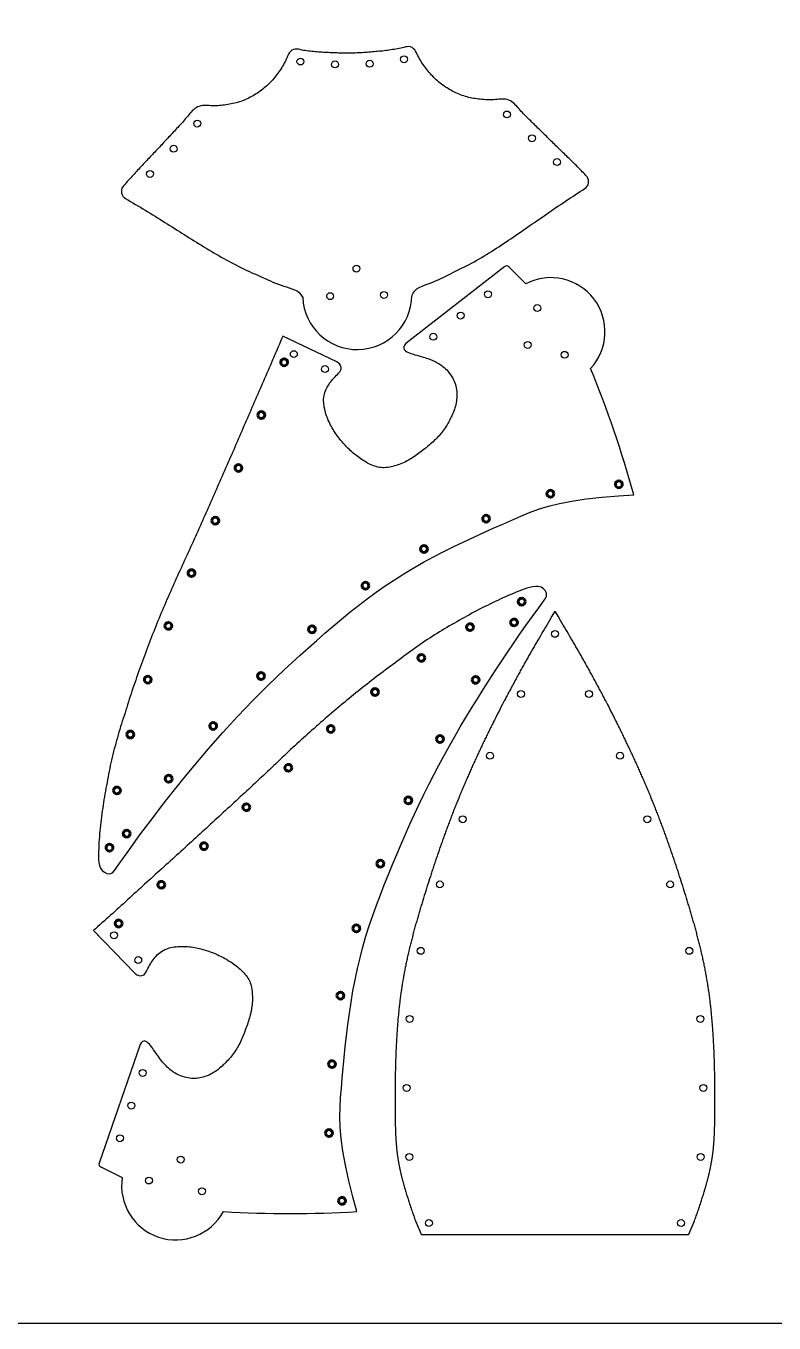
# Model space of a CAD drawing. Header units: millimetres. Extents: x -13 to 1300, y 0 to 900.
# Drawn here: x 642 to 967, y 0 to 563 of the extents above; entities that cross this region are included whole.
import ezdxf

# ---------------------------------------------------------------- set-up
doc = ezdxf.new("R2010")
doc.units = ezdxf.units.MM
doc.header["$MEASUREMENT"] = 0
doc.layers.add('Asphalt line', color=7, linetype='Continuous', lineweight=60)

# ---------------------------------------------------------------- blocks, each defined once
blk = doc.blocks.new('*U139')
at = {"layer": 'Asphalt line'}
blk.add_circle((10.01, -0.04), 1.5, dxfattribs=at)
blk = doc.blocks.new('*U140')
at = {"color": 0, "linetype": 'ByBlock', "lineweight": -2, "transparency": 16777216}
for p, rotation in [((18034.35, 16271.62), 25.65217659038145), ((18012.34, 16259.78), 30.74563605227971), ((17991.77, 16245.59), 36.53078466352862), ((17971.98, 16230.33), 39.4520793077395), ((17953.04, 16214.01), 41.98599230359968), ((17934.78, 16196.94), 43.37548425488295), ((17916.44, 16179.95), 42.52346272460711), ((17898.01, 16163.06), 42.27126068787618), ((17879.49, 16146.26), 42.45308691379032), ((17860.94, 16129.51), 42.04676851832901)]:
    blk.add_blockref('*U139', p, dxfattribs=dict(at, rotation=rotation))
blk = doc.blocks.new('*U151')
at = {"layer": 'Asphalt line'}
blk.add_circle((0, 0), 1.5, dxfattribs=at)
blk = doc.blocks.new('*U153')
at = {"color": 0, "linetype": 'ByBlock', "lineweight": -2, "transparency": 16777216}
for p, rotation in [((18152.59, 16266.89), 125.0890754685372), ((18169.27, 16241.97), 122.4878010104123), ((18184.74, 16216.27), 119.3926457649304), ((18198.52, 16189.62), 115.3225944649334), ((18210.6, 16162.17), 112.3515465901946), ((18221.05, 16134.06), 107.4632557853854), ((18227.95, 16104.89), 99.52896095275729), ((18231.66, 16075.12), 95.27111535672375), ((18232.93, 16045.19), 85.59557755168287), ((18227.25, 16015.77), 75.27021403216519)]:
    blk.add_blockref('*U151', p, dxfattribs=dict(at, rotation=rotation))
blk = doc.blocks.new('*U154')
at = {"layer": 'Asphalt line'}
blk.add_circle((0, 0), 1.5, dxfattribs=at)
blk = doc.blocks.new('*U155')
at = {"color": 0, "linetype": 'ByBlock', "lineweight": -2, "transparency": 16777216}
for p, rotation in [((18152.59, 16266.89), 125.0890754685372), ((18169.27, 16241.97), 122.4878010104123), ((18184.74, 16216.27), 119.3926457649304), ((18198.52, 16189.62), 115.3225944649334), ((18210.6, 16162.17), 112.3515465901946), ((18221.05, 16134.06), 107.4632557853854), ((18227.95, 16104.89), 99.52896095275729), ((18231.66, 16075.12), 95.27111535672375), ((18232.93, 16045.19), 85.59557755168287), ((18227.25, 16015.77), 75.27021403216519)]:
    blk.add_blockref('*U154', p, dxfattribs=dict(at, rotation=rotation))
blk = doc.blocks.new('*U156')
at = {"layer": 'Asphalt line'}
blk.add_circle((10.01, -0.04), 1.5, dxfattribs=at)
blk = doc.blocks.new('*U157')
at = {"color": 0, "linetype": 'ByBlock', "lineweight": -2, "transparency": 16777216}
for p, rotation in [((18034.35, 16271.62), 25.65217659038145), ((18012.34, 16259.78), 30.74563605227971), ((17991.77, 16245.59), 36.53078466352862), ((17971.98, 16230.33), 39.4520793077395), ((17953.04, 16214.01), 41.98599230359968), ((17934.78, 16196.94), 43.37548425488295), ((17916.44, 16179.95), 42.52346272460711), ((17898.01, 16163.06), 42.27126068787618), ((17879.49, 16146.26), 42.45308691379032), ((17860.94, 16129.51), 42.04676851832901)]:
    blk.add_blockref('*U156', p, dxfattribs=dict(at, rotation=rotation))
blk = doc.blocks.new('*U158')
at = {"layer": 'Asphalt line'}
blk.add_circle((10.01, -0.04), 1.5, dxfattribs=at)
blk = doc.blocks.new('*U159')
at = {"color": 0, "linetype": 'ByBlock', "lineweight": -2, "transparency": 16777216}
for p, rotation in [((18034.35, 16271.62), 25.65217659038145), ((18012.34, 16259.78), 30.74563605227971), ((17991.77, 16245.59), 36.53078466352862), ((17971.98, 16230.33), 39.4520793077395), ((17953.04, 16214.01), 41.98599230359968), ((17934.78, 16196.94), 43.37548425488295), ((17916.44, 16179.95), 42.52346272460711), ((17898.01, 16163.06), 42.27126068787618), ((17879.49, 16146.26), 42.45308691379032), ((17860.94, 16129.51), 42.04676851832901)]:
    blk.add_blockref('*U158', p, dxfattribs=dict(at, rotation=rotation))
blk = doc.blocks.new('*U196')
at = {"layer": 'Asphalt line'}
blk.add_circle((10.01, -0.04), 1.5, dxfattribs=at)
blk = doc.blocks.new('*U197')
at = {"color": 0, "linetype": 'ByBlock', "lineweight": -2, "transparency": 16777216}
for p, rotation in [((18034.35, 16271.62), 25.65217659038145), ((18012.34, 16259.78), 30.74563605227971), ((17991.77, 16245.59), 36.53078466352862), ((17971.98, 16230.33), 39.4520793077395), ((17953.04, 16214.01), 41.98599230359968), ((17934.78, 16196.94), 43.37548425488295), ((17916.44, 16179.95), 42.52346272460711), ((17898.01, 16163.06), 42.27126068787618), ((17879.49, 16146.26), 42.45308691379032), ((17860.94, 16129.51), 42.04676851832901)]:
    blk.add_blockref('*U196', p, dxfattribs=dict(at, rotation=rotation))

msp = doc.modelspace()

# ---------------------------------------------------------------- linework, layer by layer
for p, q in [((671.17, 170.38), (674.67, 166.8)), ((813.53, 38.41), (819.03, 38.41)), ((0, 0), (1300, 0))]:
    msp.add_line(p, q)
for points in [[(809.39, 446.02), (810.01, 447.14), (810.68, 448.23), (811.55, 449.09), (812.66, 449.67), (813.82, 450.18), (814.97, 450.66), (816.13, 451.12), (817.31, 451.55), (818.48, 451.99), (819.65, 452.44), (820.8, 452.93), (821.94, 453.46), (823.07, 454), (824.19, 454.56), (825.3, 455.13), (826.42, 455.71), (827.53, 456.28), (828.65, 456.84), (829.78, 457.39), (830.9, 457.94), (832.03, 458.5), (833.14, 459.06), (834.26, 459.63), (835.36, 460.22), (836.46, 460.82), (837.55, 461.44), (838.64, 462.06), (839.72, 462.69), (840.8, 463.33), (841.87, 463.98), (842.94, 464.64), (844, 465.3), (845.06, 465.97), (846.12, 466.64), (847.17, 467.32), (848.22, 468.01), (849.26, 468.7), (850.31, 469.39), (851.35, 470.09), (852.39, 470.79), (853.42, 471.49), (854.46, 472.19), (855.49, 472.9), (856.52, 473.61), (857.55, 474.32), (858.58, 475.04), (859.61, 475.75), (860.64, 476.46), (861.67, 477.18), (862.69, 477.9), (863.72, 478.61), (864.75, 479.33), (865.78, 480.04), (866.81, 480.75), (867.84, 481.46), (868.87, 482.18), (869.9, 482.88), (870.94, 483.59), (871.97, 484.3), (873.01, 485), (874.05, 485.7), (875.09, 486.39), (876.13, 487.09), (877.17, 487.78), (878.22, 488.47), (879.26, 489.16), (880.31, 489.85), (881.36, 490.53), (882.41, 491.22), (883.45, 491.9), (884.5, 492.59), (885.09, 493.02), (885.58, 493.58), (885.92, 494.23), (886.1, 494.94), (886.16, 495.68), (886.1, 496.42), (885.86, 497.1), (885.45, 497.7), (884.94, 498.25), (884.43, 498.79), (883.91, 499.33), (883.4, 499.87), (882.88, 500.4), (882.37, 500.93), (881.85, 501.46), (881.33, 501.98), (880.82, 502.51), (880.3, 503.03), (879.78, 503.54), (879.26, 504.06), (878.74, 504.57), (878.22, 505.09), (877.7, 505.6), (877.18, 506.11), (876.66, 506.62), (876.14, 507.13), (875.62, 507.63), (875.1, 508.14), (874.58, 508.64), (874.06, 509.15), (873.54, 509.66), (873.02, 510.16), (872.49, 510.67), (871.97, 511.17), (871.45, 511.68), (870.93, 512.19), (870.41, 512.69), (869.89, 513.2), (869.37, 513.71), (868.85, 514.22), (868.33, 514.73), (867.81, 515.25), (867.28, 515.76), (866.76, 516.28), (866.24, 516.79), (865.72, 517.3), (865.2, 517.82), (864.68, 518.33), (864.16, 518.85), (863.63, 519.36), (863.11, 519.87), (862.59, 520.38), (862.06, 520.88), (861.54, 521.39), (861.02, 521.9), (860.49, 522.41), (859.97, 522.92), (859.46, 523.44), (858.94, 523.96), (858.43, 524.48), (857.92, 525.01), (857.42, 525.54), (856.92, 526.08), (856.43, 526.63), (855.94, 527.18), (855.45, 527.74), (854.96, 528.3), (854.46, 528.83), (853.94, 529.35), (853.38, 529.82), (852.8, 530.25), (852.17, 530.62), (851.5, 530.93), (850.8, 531.16), (850.09, 531.32), (849.36, 531.41), (848.62, 531.43), (847.89, 531.42), (847.16, 531.36), (846.43, 531.29), (845.7, 531.21), (844.98, 531.14), (844.25, 531.09), (843.52, 531.07), (842.79, 531.07), (842.05, 531.09), (841.32, 531.13), (840.59, 531.18), (839.86, 531.24), (839.13, 531.32), (838.4, 531.4), (837.67, 531.5), (836.94, 531.6), (836.22, 531.72), (835.5, 531.85), (834.78, 532), (834.07, 532.16), (833.36, 532.35), (832.66, 532.55), (831.96, 532.76), (831.27, 533), (830.58, 533.25), (829.9, 533.53), (829.22, 533.81), (828.55, 534.12), (827.89, 534.44), (827.23, 534.77), (826.59, 535.12), (825.94, 535.48), (825.31, 535.85), (824.69, 536.24), (824.07, 536.64), (823.46, 537.05), (822.86, 537.47), (822.27, 537.91), (821.69, 538.36), (821.12, 538.82), (820.56, 539.29), (820.02, 539.77), (819.48, 540.27), (818.96, 540.78), (818.45, 541.31), (817.95, 541.84), (817.45, 542.38), (816.97, 542.94), (816.5, 543.5), (816.04, 544.06), (815.59, 544.64), (815.14, 545.22), (814.71, 545.82), (814.3, 546.42), (813.89, 547.03), (813.5, 547.64), (813.12, 548.27), (812.75, 548.91), (812.4, 549.55), (812.07, 550.2), (811.74, 550.85), (811.42, 551.51), (811.07, 552.15), (810.65, 552.76), (810.15, 553.3), (809.57, 553.74), (808.89, 554.03), (808.17, 554.17), (807.43, 554.16), (806.71, 554.04), (806, 553.86), (805.29, 553.65), (804.58, 553.47), (803.87, 553.33), (803.15, 553.2), (802.42, 553.09), (801.7, 552.99), (800.97, 552.89), (800.25, 552.78), (799.52, 552.67), (798.8, 552.56), (798.08, 552.46), (797.35, 552.36), (796.62, 552.28), (795.9, 552.21), (795.17, 552.15), (794.44, 552.09), (793.71, 552.03), (792.98, 551.97), (792.25, 551.9), (791.52, 551.84), (790.79, 551.77), (790.06, 551.7), (789.33, 551.64), (788.61, 551.59), (787.88, 551.53), (787.15, 551.49), (786.42, 551.46), (785.69, 551.43), (784.95, 551.41), (784.22, 551.4), (783.49, 551.39), (782.76, 551.37), (782.03, 551.35), (781.3, 551.33), (780.57, 551.33), (779.84, 551.33), (779.1, 551.34), (778.37, 551.36), (777.64, 551.39), (776.91, 551.42), (776.18, 551.45), (775.45, 551.49), (774.72, 551.52), (773.99, 551.55), (773.26, 551.58), (772.52, 551.61), (771.79, 551.64), (771.06, 551.67), (770.33, 551.71), (769.6, 551.76), (768.87, 551.82), (768.15, 551.9), (767.42, 551.97), (766.69, 552.05), (765.96, 552.13), (765.23, 552.2), (764.51, 552.27), (763.78, 552.35), (763.05, 552.44), (762.33, 552.56), (761.61, 552.7), (760.9, 552.88), (760.18, 553.03), (759.46, 553.12), (758.72, 553.09), (758, 552.93), (757.34, 552.6), (756.77, 552.14), (756.3, 551.58), (755.91, 550.96), (755.58, 550.3), (755.29, 549.63), (755, 548.96), (754.69, 548.3), (754.36, 547.64), (754.03, 546.99), (753.68, 546.35), (753.31, 545.71), (752.93, 545.09), (752.54, 544.47), (752.14, 543.86), (751.72, 543.25), (751.29, 542.66), (750.86, 542.07), (750.41, 541.49), (749.95, 540.92), (749.48, 540.36), (749, 539.8), (748.52, 539.26), (748.01, 538.72), (747.5, 538.2), (746.98, 537.69), (746.44, 537.2), (745.89, 536.71), (745.33, 536.24), (744.76, 535.78), (744.18, 535.33), (743.59, 534.89), (742.99, 534.47), (742.38, 534.05), (741.77, 533.65), (741.14, 533.26), (740.51, 532.89), (739.87, 532.53), (739.22, 532.18), (738.57, 531.85), (737.9, 531.53), (737.23, 531.23), (736.56, 530.95), (735.87, 530.68), (735.19, 530.43), (734.49, 530.2), (733.79, 529.99), (733.09, 529.79), (732.38, 529.62), (731.66, 529.45), (730.95, 529.3), (730.23, 529.16), (729.5, 529.04), (728.78, 528.92), (728.05, 528.82), (727.32, 528.72), (726.59, 528.64), (725.86, 528.57), (725.13, 528.52), (724.4, 528.48), (723.67, 528.48), (722.94, 528.49), (722.21, 528.53), (721.48, 528.58), (720.75, 528.62), (720.02, 528.64), (719.29, 528.63), (718.55, 528.57), (717.83, 528.45), (717.12, 528.26), (716.43, 528), (715.78, 527.67), (715.17, 527.27), (714.6, 526.81), (714.07, 526.31), (713.57, 525.78), (713.09, 525.22), (712.62, 524.64), (712.16, 524.06), (711.7, 523.49), (711.23, 522.92), (710.75, 522.36), (710.27, 521.8), (709.79, 521.25), (709.3, 520.71), (708.81, 520.17), (708.31, 519.63), (707.82, 519.1), (707.32, 518.57), (706.82, 518.04), (706.32, 517.51), (705.81, 516.98), (705.31, 516.44), (704.81, 515.91), (704.31, 515.38), (703.81, 514.84), (703.31, 514.31), (702.82, 513.77), (702.32, 513.23), (701.82, 512.7), (701.32, 512.16), (700.82, 511.62), (700.33, 511.09), (699.83, 510.56), (699.33, 510.02), (698.83, 509.49), (698.33, 508.96), (697.83, 508.43), (697.34, 507.9), (696.84, 507.37), (696.34, 506.85), (695.84, 506.32), (695.34, 505.79), (694.84, 505.26), (694.34, 504.73), (693.84, 504.21), (693.35, 503.68), (692.85, 503.15), (692.35, 502.62), (691.85, 502.09), (691.35, 501.56), (690.86, 501.02), (690.36, 500.49), (689.86, 499.95), (689.37, 499.41), (688.87, 498.87), (688.38, 498.33), (687.88, 497.79), (687.39, 497.24), (686.9, 496.69), (686.4, 496.14), (685.91, 495.58), (685.42, 495.03), (684.93, 494.46), (684.44, 493.9), (683.96, 493.33), (683.57, 492.72), (683.37, 492.02), (683.34, 491.28), (683.42, 490.54), (683.64, 489.84), (684.01, 489.21), (684.52, 488.67), (685.13, 488.27), (686.2, 487.63), (687.27, 486.99), (688.35, 486.35), (689.42, 485.71), (690.49, 485.07), (691.56, 484.43), (692.64, 483.79), (693.7, 483.15), (694.77, 482.5), (695.84, 481.85), (696.91, 481.2), (697.97, 480.54), (699.03, 479.89), (700.09, 479.23), (701.15, 478.57), (702.21, 477.9), (703.27, 477.24), (704.32, 476.57), (705.38, 475.9), (706.43, 475.24), (707.49, 474.57), (708.54, 473.9), (709.6, 473.23), (710.65, 472.56), (711.71, 471.9), (712.77, 471.23), (713.82, 470.57), (714.88, 469.91), (715.94, 469.25), (717, 468.59), (718.06, 467.93), (719.13, 467.28), (720.2, 466.63), (721.27, 465.98), (722.34, 465.34), (723.41, 464.71), (724.49, 464.07), (725.57, 463.45), (726.65, 462.82), (727.74, 462.21), (728.83, 461.6), (729.93, 461), (731.03, 460.4), (732.13, 459.82), (733.24, 459.25), (734.36, 458.68), (735.48, 458.13), (736.6, 457.59), (737.74, 457.06), (738.87, 456.55), (740.01, 456.04), (741.16, 455.55), (742.3, 455.04), (743.44, 454.53), (744.58, 454.01), (745.72, 453.49), (746.85, 452.97), (747.99, 452.46), (749.14, 451.96), (750.29, 451.49), (751.46, 451.04), (752.64, 450.63), (753.83, 450.25), (755.02, 449.87), (756.2, 449.47), (757.36, 449.04), (758.54, 448.59), (759.69, 448.09), (760.65, 447.33), (761.39, 446.31), (762.05, 445.21, 0.968807), (809.39, 446.02)], [(887.02, 414.41, 0.840766), (858.9, 451.24), (851.52, 458.59, 0.377866), (849.78, 458.7), (806.78, 425.24), (806.19, 424.64), (805.88, 423.79), (805.89, 423.32), (806.11, 422.68), (806.63, 422.08), (807.26, 421.68), (807.91, 421.38), (808.67, 421.08), (809.38, 420.85), (810.08, 420.64), (810.78, 420.44), (811.58, 420.22), (812.18, 420.06), (812.88, 419.85), (813.58, 419.65), (814.29, 419.43), (814.99, 419.2), (815.69, 418.97), (816.39, 418.72), (817.09, 418.46), (817.51, 418.3), (818.46, 417.91), (819.14, 417.6), (819.81, 417.28), (820.47, 416.94), (821.11, 416.58), (821.73, 416.19), (822.61, 415.57), (822.92, 415.33), (823.48, 414.85), (824.02, 414.35), (824.54, 413.82), (825.03, 413.27), (825.5, 412.7), (825.82, 412.29), (826.39, 411.5), (826.79, 410.88), (827.17, 410.24), (827.52, 409.59), (827.83, 408.92), (828.11, 408.24), (828.36, 407.49), (828.55, 406.83), (828.71, 406.11), (828.83, 405.38), (828.91, 404.65), (828.97, 403.91), (828.98, 403.16), (828.96, 402.1), (828.93, 401.68), (828.86, 400.94), (828.77, 400.21), (828.64, 399.48), (828.49, 398.76), (828.32, 398.04), (828.11, 397.33), (827.96, 396.85), (827.63, 395.94), (827.35, 395.26), (827.06, 394.58), (826.75, 393.91), (826.55, 393.5), (826.1, 392.58), (825.76, 391.93), (825.42, 391.27), (825.06, 390.63), (824.69, 389.99), (824.3, 389.36), (823.91, 388.73), (823.5, 388.12), (823.07, 387.52), (822.55, 386.83), (822.17, 386.36), (821.7, 385.8), (821.21, 385.25), (820.72, 384.71), (820.2, 384.18), (819.68, 383.66), (819.15, 383.15), (818.61, 382.64), (818.06, 382.15), (817.5, 381.66), (816.94, 381.17), (816.37, 380.69), (815.56, 380.02), (815.23, 379.75), (814.66, 379.28), (814.08, 378.82), (813.51, 378.36), (812.92, 377.91), (812.33, 377.47), (811.74, 377.03), (811.14, 376.61), (810.53, 376.19), (809.91, 375.79), (809.29, 375.4), (808.9, 375.17), (808.02, 374.66), (807.36, 374.31), (806.7, 373.98), (806.04, 373.66), (805.36, 373.36), (804.68, 373.08), (803.98, 372.81), (803.29, 372.56), (802.58, 372.34), (801.87, 372.13), (801.15, 371.94), (800.43, 371.78), (799.84, 371.66), (798.96, 371.51), (798.23, 371.42), (797.49, 371.37), (796.76, 371.36), (796.14, 371.39), (795.3, 371.5), (794.58, 371.64), (793.87, 371.83), (793.16, 372.06), (792.47, 372.32), (791.78, 372.62), (791.1, 372.94), (790.2, 373.4), (789.78, 373.63), (789.13, 374), (788.5, 374.38), (787.87, 374.78), (787.26, 375.19), (786.66, 375.61), (786.06, 376.04), (785.48, 376.48), (784.9, 376.94), (784.5, 377.26), (783.77, 377.88), (783.22, 378.37), (782.68, 378.87), (782.15, 379.38), (781.62, 379.9), (781.11, 380.43), (780.6, 380.96), (780.31, 381.27), (779.61, 382.05), (779.12, 382.61), (778.65, 383.18), (778.19, 383.75), (777.73, 384.33), (777.29, 384.92), (776.85, 385.51), (776.43, 386.12), (775.89, 386.92), (775.61, 387.35), (775.22, 387.97), (774.84, 388.61), (774.48, 389.25), (774.13, 389.9), (773.79, 390.55), (773.47, 391.22), (773.13, 391.97), (772.88, 392.57), (772.62, 393.25), (772.37, 393.95), (772.14, 394.65), (771.93, 395.36), (771.75, 396.07), (771.58, 396.79), (771.42, 397.6), (771.31, 398.25), (771.21, 398.98), (771.14, 399.72), (771.11, 400.46), (771.12, 401.2), (771.18, 401.87), (771.3, 402.66), (771.46, 403.38), (771.67, 404.09), (771.93, 404.79), (772.22, 405.47), (772.67, 406.34), (772.92, 406.78), (773.31, 407.41), (773.73, 408.01), (774.18, 408.6), (774.64, 409.18), (775.01, 409.62), (775.59, 410.28), (776.09, 410.83), (776.59, 411.36), (777.09, 411.9), (777.53, 412.38), (778.1, 413.02), (778.57, 413.87), (778.67, 414.35), (778.66, 414.88), (778.44, 415.67), (777.98, 416.41), (777.57, 416.82), (776.83, 417.33), (753.38, 428.51), (752.89, 427.36), (752.4, 426.21), (751.91, 425.06), (751.43, 423.91), (750.94, 422.76), (750.45, 421.61), (749.96, 420.46), (749.48, 419.31), (748.99, 418.16), (748.49, 417.01), (748, 415.86), (747.51, 414.71), (747.01, 413.56), (746.51, 412.42), (746.01, 411.27), (745.51, 410.13), (745.01, 408.98), (744.51, 407.84), (744.01, 406.69), (743.51, 405.55), (743.01, 404.4), (742.51, 403.26), (742.01, 402.11), (741.51, 400.96), (741.01, 399.82), (740.51, 398.67), (740.02, 397.52), (739.52, 396.38), (739.02, 395.23), (738.53, 394.08), (738.04, 392.93), (737.54, 391.79), (737.05, 390.64), (736.55, 389.49), (736.06, 388.34), (735.56, 387.19), (735.07, 386.05), (734.57, 384.9), (734.08, 383.75), (733.58, 382.61), (733.08, 381.46), (732.58, 380.31), (732.08, 379.17), (731.58, 378.02), (731.08, 376.88), (730.58, 375.73), (730.08, 374.59), (729.58, 373.44), (729.08, 372.3), (728.57, 371.15), (728.07, 370.01), (727.57, 368.87), (727.06, 367.72), (726.56, 366.58), (726.06, 365.43), (725.55, 364.29), (725.05, 363.15), (724.55, 362), (724.04, 360.86), (723.54, 359.71), (723.04, 358.57), (722.54, 357.43), (722.03, 356.28), (721.53, 355.14), (721.03, 353.99), (720.53, 352.85), (720.02, 351.7), (719.52, 350.56), (719.01, 349.42), (718.51, 348.27), (718, 347.13), (717.5, 345.99), (716.99, 344.85), (716.48, 343.71), (715.97, 342.56), (715.45, 341.43), (714.94, 340.29), (714.42, 339.15), (713.9, 338.01), (713.39, 336.87), (712.87, 335.74), (712.34, 334.6), (711.82, 333.47), (711.3, 332.33), (710.78, 331.19), (710.26, 330.06), (709.73, 328.92), (709.21, 327.79), (708.69, 326.65), (708.17, 325.52), (707.65, 324.38), (707.13, 323.24), (706.62, 322.1), (706.11, 320.96), (705.6, 319.82), (705.1, 318.67), (704.6, 317.53), (704.1, 316.38), (703.61, 315.23), (703.11, 314.09), (702.62, 312.94), (702.13, 311.79), (701.64, 310.64), (701.15, 309.49), (700.67, 308.34), (700.18, 307.18), (699.7, 306.03), (699.22, 304.88), (698.75, 303.72), (698.28, 302.56), (697.82, 301.4), (697.36, 300.24), (696.9, 299.07), (696.45, 297.91), (696, 296.74), (695.55, 295.58), (695.1, 294.41), (694.65, 293.24), (694.21, 292.08), (693.76, 290.91), (693.32, 289.74), (692.89, 288.57), (692.46, 287.39), (692.03, 286.22), (691.61, 285.04), (691.19, 283.86), (690.77, 282.69), (690.36, 281.51), (689.95, 280.33), (689.54, 279.14), (689.13, 277.96), (688.72, 276.78), (688.32, 275.6), (687.92, 274.41), (687.53, 273.23), (687.14, 272.04), (686.77, 270.85), (686.4, 269.65), (686.04, 268.46), (685.67, 267.26), (685.29, 266.07), (684.9, 264.88), (684.5, 263.7), (684.11, 262.51), (683.73, 261.32), (683.35, 260.13), (682.98, 258.94), (682.62, 257.74), (682.27, 256.54), (681.92, 255.34), (681.58, 254.14), (681.24, 252.93), (680.9, 251.73), (680.57, 250.52), (680.25, 249.32), (679.94, 248.11), (679.63, 246.89), (679.34, 245.68), (679.06, 244.46), (678.79, 243.24), (678.53, 242.02), (678.27, 240.8), (678.02, 239.57), (677.78, 238.34), (677.55, 237.12), (677.32, 235.89), (677.09, 234.66), (676.86, 233.43), (676.64, 232.2), (676.41, 230.97), (676.19, 229.74), (675.98, 228.51), (675.77, 227.28), (675.57, 226.04), (675.38, 224.81), (675.21, 223.57), (675.04, 222.33), (674.88, 221.09), (674.71, 219.85), (674.56, 218.61), (674.4, 217.37), (674.26, 216.13), (674.11, 214.89), (673.98, 213.64), (673.86, 212.4), (673.76, 211.16), (673.66, 209.91), (673.58, 208.67), (673.52, 207.42), (673.47, 206.17), (673.43, 204.92), (673.41, 203.67), (673.4, 202.41), (673.43, 201.16), (673.58, 199.92), (673.88, 198.72), (674.29, 197.51), (674.94, 196.46), (675.94, 195.72), (677.07, 195.13), (678.29, 195.08), (679.48, 195.54), (680.32, 196.44), (683.06, 200.33), (685.82, 204.21), (688.6, 208.08), (691.41, 211.92), (694.24, 215.75), (697.11, 219.55), (700, 223.34), (702.92, 227.1), (705.86, 230.84), (708.83, 234.56), (711.84, 238.26), (714.87, 241.93), (717.93, 245.59), (721.02, 249.21), (724.14, 252.8), (727.3, 256.37), (730.5, 259.9), (733.73, 263.39), (737.01, 266.84), (740.33, 270.25), (743.69, 273.62), (747.08, 276.96), (750.52, 280.27), (753.98, 283.54), (757.47, 286.79), (760.99, 290), (764.54, 293.18), (768.1, 296.34), (771.67, 299.46), (775.27, 302.55), (778.88, 305.6), (782.54, 308.6), (786.24, 311.56), (790.01, 314.45), (793.86, 317.28), (797.79, 320.05), (801.83, 322.73), (805.97, 325.33), (810.21, 327.86), (814.51, 330.29), (818.87, 332.65), (823.25, 334.93), (827.63, 337.13), (832, 339.24), (836.33, 341.28), (840.6, 343.24), (844.78, 345.12), (848.86, 346.92), (852.82, 348.64), (856.65, 350.29), (860.46, 351.85), (864.43, 353.3), (868.72, 354.64), (873.48, 355.85), (878.89, 356.91), (885.09, 357.82), (892.04, 358.56), (899.14, 359.14), (905.71, 359.57, 0.031706), (887.02, 414.41)], [(727.62, 48.43, 0.031706), (785.55, 48.43), (783.84, 54.79), (782.1, 61.69), (780.56, 68.51), (779.42, 74.68), (778.68, 80.14), (778.29, 85.03), (778.18, 89.52), (778.27, 93.75), (778.51, 97.87), (778.84, 102.02), (779.2, 106.32), (779.58, 110.76), (780.01, 115.33), (780.49, 120), (781.02, 124.76), (781.62, 129.57), (782.28, 134.43), (783.02, 139.31), (783.85, 144.2), (784.77, 149.06), (785.79, 153.88), (786.92, 158.64), (788.16, 163.33), (789.5, 167.95), (790.95, 172.5), (792.47, 177), (794.07, 181.46), (795.74, 185.89), (797.46, 190.3), (799.22, 194.69), (801.02, 199.09), (802.86, 203.47), (804.73, 207.85), (806.64, 212.22), (808.58, 216.57), (810.57, 220.91), (812.59, 225.22), (814.65, 229.51), (816.76, 233.78), (818.92, 238.02), (821.13, 242.24), (823.39, 246.43), (825.7, 250.59), (828.05, 254.73), (830.45, 258.85), (832.88, 262.94), (835.35, 267.02), (837.85, 271.07), (840.38, 275.1), (842.95, 279.12), (845.54, 283.11), (848.16, 287.09), (850.81, 291.05), (853.49, 294.98), (856.19, 298.9), (858.93, 302.8), (861.69, 306.68), (864.47, 310.54), (867.27, 314.39), (867.86, 315.48), (867.9, 316.75), (867.47, 317.89), (866.55, 318.77), (865.51, 319.48), (864.31, 319.75), (863.04, 319.75), (861.8, 319.65), (860.58, 319.39), (859.39, 319.01), (858.2, 318.6), (857.02, 318.17), (855.85, 317.73), (854.68, 317.28), (853.53, 316.82), (852.37, 316.35), (851.22, 315.86), (850.08, 315.35), (848.94, 314.84), (847.81, 314.31), (846.68, 313.78), (845.55, 313.24), (844.42, 312.69), (843.3, 312.15), (842.18, 311.59), (841.06, 311.04), (839.94, 310.48), (838.83, 309.91), (837.72, 309.34), (836.62, 308.75), (835.52, 308.16), (834.42, 307.56), (833.33, 306.95), (832.23, 306.34), (831.14, 305.73), (830.05, 305.12), (828.96, 304.51), (827.88, 303.9), (826.79, 303.28), (825.71, 302.65), (824.63, 302.02), (823.55, 301.39), (822.48, 300.75), (821.41, 300.09), (820.35, 299.44), (819.29, 298.77), (818.24, 298.09), (817.2, 297.4), (816.16, 296.71), (815.12, 296.01), (814.09, 295.3), (813.06, 294.59), (812.04, 293.88), (811.01, 293.16), (809.99, 292.44), (808.97, 291.71), (807.96, 290.98), (806.95, 290.24), (805.95, 289.49), (804.96, 288.74), (803.96, 287.98), (802.96, 287.23), (801.96, 286.49), (800.95, 285.75), (799.93, 285.02), (798.92, 284.29), (797.91, 283.55), (796.91, 282.8), (795.92, 282.05), (794.92, 281.29), (793.93, 280.52), (792.95, 279.76), (791.96, 278.99), (790.97, 278.22), (789.99, 277.45), (789.01, 276.68), (788.02, 275.91), (787.04, 275.13), (786.07, 274.35), (785.09, 273.57), (784.12, 272.78), (783.15, 271.99), (782.19, 271.2), (781.23, 270.4), (780.26, 269.6), (779.3, 268.8), (778.35, 268), (777.39, 267.2), (776.43, 266.4), (775.47, 265.59), (774.52, 264.78), (773.56, 263.98), (772.62, 263.16), (771.67, 262.35), (770.73, 261.53), (769.79, 260.7), (768.85, 259.87), (767.92, 259.04), (766.99, 258.21), (766.05, 257.38), (765.12, 256.54), (764.19, 255.71), (763.26, 254.87), (762.34, 254.03), (761.41, 253.2), (760.48, 252.35), (759.56, 251.51), (758.64, 250.67), (757.72, 249.82), (756.81, 248.97), (755.9, 248.11), (754.99, 247.26), (754.08, 246.4), (753.17, 245.54), (752.26, 244.68), (751.35, 243.82), (750.45, 242.96), (749.54, 242.1), (748.64, 241.24), (747.73, 240.38), (746.82, 239.52), (745.92, 238.66), (745.01, 237.8), (744.1, 236.94), (743.19, 236.08), (742.28, 235.23), (741.37, 234.37), (740.45, 233.52), (739.54, 232.67), (738.62, 231.82), (737.71, 230.97), (736.79, 230.12), (735.87, 229.27), (734.95, 228.42), (734.03, 227.58), (733.11, 226.73), (732.19, 225.89), (731.27, 225.04), (730.35, 224.2), (729.43, 223.35), (728.51, 222.51), (727.58, 221.66), (726.66, 220.82), (725.74, 219.97), (724.82, 219.13), (723.9, 218.28), (722.98, 217.44), (722.06, 216.59), (721.14, 215.75), (720.22, 214.9), (719.3, 214.06), (718.38, 213.21), (717.46, 212.36), (716.54, 211.52), (715.62, 210.68), (714.69, 209.83), (713.77, 208.99), (712.85, 208.14), (711.93, 207.3), (711, 206.46), (710.08, 205.61), (709.16, 204.77), (708.23, 203.93), (707.31, 203.09), (706.38, 202.25), (705.46, 201.41), (704.53, 200.57), (703.6, 199.74), (702.67, 198.9), (701.75, 198.06), (700.82, 197.22), (699.89, 196.38), (698.97, 195.55), (698.04, 194.71), (697.11, 193.87), (696.19, 193.03), (695.26, 192.19), (694.34, 191.35), (693.41, 190.51), (692.49, 189.66), (691.57, 188.82), (690.64, 187.98), (689.72, 187.13), (688.8, 186.29), (687.88, 185.45), (686.95, 184.6), (686.03, 183.76), (685.11, 182.92), (684.18, 182.08), (683.26, 181.24), (682.33, 180.4), (681.41, 179.56), (680.48, 178.72), (679.55, 177.88), (678.62, 177.05), (677.69, 176.22), (676.76, 175.38), (675.82, 174.55), (674.89, 173.72), (673.96, 172.89), (673.03, 172.05), (672.1, 171.22), (671.17, 170.38), (689.32, 151.8), (690.04, 151.26), (690.56, 151.01), (691.41, 150.8), (692.22, 150.85), (692.72, 151.01), (693.15, 151.26), (693.8, 151.99), (694.23, 152.73), (694.53, 153.3), (694.88, 153.95), (695.23, 154.6), (695.58, 155.24), (696.03, 156.01), (696.32, 156.5), (696.72, 157.12), (697.13, 157.73), (697.57, 158.32), (698.04, 158.9), (698.37, 159.28), (699.05, 159.98), (699.61, 160.48), (700.18, 160.95), (700.79, 161.38), (701.42, 161.76), (702.13, 162.13), (702.74, 162.4), (703.44, 162.65), (704.14, 162.86), (704.86, 163.03), (705.59, 163.18), (706.25, 163.28), (707.06, 163.39), (707.8, 163.46), (708.53, 163.52), (709.27, 163.55), (710.01, 163.56), (710.74, 163.55), (711.48, 163.52), (712.12, 163.48), (712.95, 163.4), (713.68, 163.31), (714.41, 163.2), (715.14, 163.08), (715.86, 162.94), (716.58, 162.79), (717.3, 162.62), (717.79, 162.49), (718.73, 162.24), (719.44, 162.03), (720.14, 161.81), (720.84, 161.58), (721.54, 161.34), (722.23, 161.09), (722.92, 160.82), (723.6, 160.54), (724.57, 160.13), (724.95, 159.96), (725.62, 159.65), (726.29, 159.33), (726.95, 159), (727.6, 158.66), (728.25, 158.31), (728.89, 157.95), (729.71, 157.46), (730.15, 157.18), (730.77, 156.79), (731.38, 156.37), (731.98, 155.95), (732.57, 155.51), (733.15, 155.06), (733.73, 154.6), (734.29, 154.12), (734.85, 153.63), (735.21, 153.31), (735.94, 152.6), (736.46, 152.06), (736.96, 151.51), (737.43, 150.94), (737.88, 150.34), (738.28, 149.73), (738.65, 149.09), (739.02, 148.34), (739.25, 147.76), (739.48, 147.06), (739.67, 146.35), (739.82, 145.62), (739.96, 144.75), (740.04, 144.15), (740.12, 143.41), (740.17, 142.67), (740.21, 141.93), (740.22, 141.19), (740.21, 140.45), (740.18, 139.71), (740.14, 138.97), (740.07, 138.23), (739.99, 137.5), (739.88, 136.77), (739.76, 136.04), (739.57, 135.04), (739.47, 134.59), (739.3, 133.88), (739.12, 133.16), (738.92, 132.45), (738.72, 131.75), (738.5, 131.05), (738.27, 130.35), (738.03, 129.65), (737.78, 128.95), (737.53, 128.26), (737.27, 127.56), (737.12, 127.17), (736.75, 126.18), (736.47, 125.49), (736.2, 124.8), (735.91, 124.12), (735.62, 123.44), (735.32, 122.76), (735.01, 122.09), (734.68, 121.43), (734.35, 120.78), (734, 120.13), (733.63, 119.49), (733.25, 118.86), (732.93, 118.35), (732.44, 117.64), (732.01, 117.04), (731.56, 116.46), (731.1, 115.88), (730.63, 115.32), (730.14, 114.76), (729.65, 114.21), (729.14, 113.67), (728.63, 113.14), (727.91, 112.42), (727.58, 112.1), (727.04, 111.59), (726.5, 111.09), (725.94, 110.61), (725.19, 110.01), (724.78, 109.7), (724.18, 109.28), (723.56, 108.88), (722.92, 108.51), (722.27, 108.15), (721.61, 107.83), (720.93, 107.52), (720.54, 107.36), (719.54, 107), (718.84, 106.77), (718.12, 106.58), (717.39, 106.43), (716.67, 106.31), (715.93, 106.23), (715.25, 106.19), (714.46, 106.19), (713.72, 106.23), (712.99, 106.31), (712.26, 106.43), (711.53, 106.58), (710.81, 106.77), (709.88, 107.05), (709.4, 107.21), (708.7, 107.48), (708.02, 107.77), (707.36, 108.09), (706.71, 108.44), (706.08, 108.82), (705.75, 109.03), (704.88, 109.66), (704.31, 110.13), (703.75, 110.62), (703.22, 111.13), (702.7, 111.66), (702.2, 112.2), (701.52, 112.98), (701.22, 113.32), (700.75, 113.9), (700.3, 114.48), (699.85, 115.07), (699.41, 115.66), (698.97, 116.26), (698.55, 116.86), (698.13, 117.46), (697.78, 117.97), (697.32, 118.66), (696.91, 119.26), (696.48, 119.85), (696.03, 120.44), (695.51, 121.07), (695.01, 121.59), (694.42, 122.06), (693.69, 122.35), (693.02, 122.35), (692.56, 122.21), (691.87, 121.64), (691.49, 120.89), (673.68, 69.4, 0.377866), (674.35, 67.78), (683.68, 63.17, 0.840766), (727.62, 48.43)], [(871.77, 308.73, 0.471642), (871.33, 308.73), (870.21, 306.84), (869.1, 304.96), (867.98, 303.07), (867.43, 302.13), (866.87, 301.18), (866.32, 300.24), (865.76, 299.29), (865.21, 298.35), (864.65, 297.4), (864.1, 296.46), (863.55, 295.51), (863, 294.56), (862.45, 293.61), (861.9, 292.66), (861.35, 291.71), (860.81, 290.76), (860.26, 289.81), (859.72, 288.86), (859.18, 287.91), (858.91, 287.43), (858.64, 286.95), (858.37, 286.48), (858.1, 286), (857.84, 285.52), (857.57, 285.04), (857.3, 284.57), (857.04, 284.09), (856.77, 283.61), (856.5, 283.13), (856.24, 282.65), (855.97, 282.17), (855.71, 281.69), (855.45, 281.21), (855.18, 280.73), (854.92, 280.25), (854.66, 279.77), (854.4, 279.29), (854.13, 278.81), (853.87, 278.32), (853.61, 277.84), (853.35, 277.36), (853.09, 276.88), (852.84, 276.39), (852.58, 275.91), (852.32, 275.43), (852.06, 274.94), (851.8, 274.46), (851.55, 273.98), (851.29, 273.49), (851.04, 273.01), (850.78, 272.52), (850.53, 272.04), (850.27, 271.55), (850.02, 271.07), (849.76, 270.58), (849.51, 270.1), (849.26, 269.61), (848.75, 268.64), (848.25, 267.66), (847.75, 266.69), (847.25, 265.71), (846.75, 264.74), (846.26, 263.76), (845.76, 262.78), (845.51, 262.29), (845.27, 261.8), (845.02, 261.31), (844.78, 260.82), (844.53, 260.33), (844.29, 259.84), (844.04, 259.35), (843.8, 258.86), (843.56, 258.37), (843.31, 257.87), (843.07, 257.38), (842.83, 256.89), (842.59, 256.4), (842.35, 255.91), (842.11, 255.41), (841.87, 254.92), (841.63, 254.43), (841.39, 253.93), (841.15, 253.44), (840.91, 252.95), (840.67, 252.45), (840.44, 251.96), (840.2, 251.46), (839.96, 250.97), (839.73, 250.47), (839.49, 249.98), (839.26, 249.48), (839.03, 248.99), (838.79, 248.49), (838.56, 247.99), (838.33, 247.5), (838.1, 247), (837.87, 246.5), (837.64, 246.01), (837.41, 245.51), (837.18, 245.01), (836.95, 244.51), (836.72, 244.02), (836.49, 243.52), (836.26, 243.02), (836.04, 242.52), (835.81, 242.02), (835.59, 241.52), (835.36, 241.02), (835.14, 240.52), (834.91, 240.02), (834.69, 239.52), (834.47, 239.02), (834.25, 238.52), (834.03, 238.02), (833.81, 237.51), (833.59, 237.01), (833.37, 236.51), (833.15, 236.01), (832.93, 235.51), (832.71, 235), (832.5, 234.5), (832.28, 234), (832.07, 233.49), (831.85, 232.99), (831.64, 232.48), (831.43, 231.98), (831.21, 231.47), (831, 230.97), (830.79, 230.46), (830.58, 229.96), (830.37, 229.45), (830.16, 228.95), (829.95, 228.44), (829.75, 227.93), (829.54, 227.42), (829.33, 226.92), (829.13, 226.41), (828.92, 225.9), (828.72, 225.39), (828.52, 224.88), (828.31, 224.38), (828.11, 223.87), (827.91, 223.36), (827.71, 222.85), (827.51, 222.34), (827.31, 221.83), (827.11, 221.32), (826.91, 220.81), (826.72, 220.3), (826.52, 219.79), (826.32, 219.27), (826.13, 218.76), (825.93, 218.25), (825.74, 217.74), (825.55, 217.23), (825.36, 216.71), (825.16, 216.2), (824.97, 215.69), (824.78, 215.17), (824.59, 214.66), (824.4, 214.15), (824.21, 213.63), (824.02, 213.12), (823.84, 212.6), (823.65, 212.09), (823.46, 211.57), (823.28, 211.06), (823.09, 210.54), (822.91, 210.03), (822.72, 209.51), (822.54, 208.99), (822.36, 208.48), (822.17, 207.96), (821.99, 207.44), (821.81, 206.93), (821.63, 206.41), (821.45, 205.89), (821.27, 205.38), (821.09, 204.86), (820.91, 204.34), (820.74, 203.82), (820.56, 203.3), (820.38, 202.78), (820.2, 202.26), (820.03, 201.75), (819.85, 201.23), (819.68, 200.71), (819.5, 200.19), (819.33, 199.67), (819.16, 199.15), (818.98, 198.63), (818.81, 198.11), (818.64, 197.59), (818.47, 197.07), (818.3, 196.54), (818.12, 196.02), (817.95, 195.5), (817.78, 194.98), (817.62, 194.46), (817.45, 193.94), (817.11, 192.89), (816.78, 191.85), (816.44, 190.8), (816.11, 189.76), (815.78, 188.71), (815.45, 187.66), (815.13, 186.62), (814.8, 185.57), (814.48, 184.52), (814.16, 183.47), (814, 182.94), (813.84, 182.42), (813.68, 181.89), (813.52, 181.37), (813.36, 180.84), (813.2, 180.32), (813.04, 179.79), (812.89, 179.26), (812.73, 178.74), (812.58, 178.21), (812.42, 177.68), (812.27, 177.16), (812.11, 176.63), (811.96, 176.1), (811.81, 175.58), (811.66, 175.05), (811.51, 174.52), (811.36, 173.99), (811.21, 173.46), (811.06, 172.94), (810.91, 172.41), (810.77, 171.88), (810.62, 171.35), (810.48, 170.82), (810.33, 170.29), (810.19, 169.76), (810.05, 169.23), (809.91, 168.7), (809.77, 168.17), (809.63, 167.64), (809.49, 167.11), (809.35, 166.58), (809.22, 166.05), (809.08, 165.52), (808.95, 164.99), (808.81, 164.46), (808.68, 163.92), (808.55, 163.39), (808.42, 162.86), (808.3, 162.33), (808.17, 161.79), (808.04, 161.26), (807.92, 160.73), (807.8, 160.19), (807.67, 159.66), (807.55, 159.12), (807.43, 158.59), (807.32, 158.05), (807.2, 157.52), (807.08, 156.98), (806.97, 156.45), (806.86, 155.91), (806.75, 155.38), (806.64, 154.84), (806.53, 154.3), (806.42, 153.77), (806.32, 153.23), (806.21, 152.69), (806.11, 152.15), (806.01, 151.62), (805.91, 151.08), (805.81, 150.54), (805.72, 150), (805.62, 149.46), (805.53, 148.92), (805.44, 148.38), (805.35, 147.84), (805.26, 147.3), (805.18, 146.76), (805.09, 146.22), (805.01, 145.68), (804.93, 145.14), (804.85, 144.59), (804.77, 144.05), (804.69, 143.51), (804.62, 142.97), (804.54, 142.42), (804.47, 141.88), (804.4, 141.34), (804.33, 140.79), (804.26, 140.25), (804.2, 139.71), (804.13, 139.16), (804.07, 138.62), (804, 138.07), (803.94, 137.53), (803.88, 136.98), (803.82, 136.44), (803.77, 135.89), (803.71, 135.35), (803.66, 134.8), (803.6, 134.26), (803.55, 133.71), (803.5, 133.16), (803.45, 132.62), (803.4, 132.07), (803.35, 131.53), (803.31, 130.98), (803.26, 130.43), (803.22, 129.89), (803.17, 129.34), (803.13, 128.79), (803.09, 128.24), (803.05, 127.7), (803.01, 127.15), (802.97, 126.6), (802.94, 126.05), (802.9, 125.51), (802.87, 124.96), (802.83, 124.41), (802.8, 123.86), (802.77, 123.32), (802.74, 122.77), (802.71, 122.22), (802.68, 121.67), (802.65, 121.12), (802.63, 120.57), (802.6, 120.03), (802.57, 119.48), (802.55, 118.93), (802.53, 118.38), (802.5, 117.83), (802.48, 117.29), (802.46, 116.74), (802.44, 116.19), (802.42, 115.64), (802.4, 115.09), (802.38, 114.55), (802.36, 114), (802.35, 113.45), (802.33, 112.9), (802.32, 112.35), (802.3, 111.81), (802.29, 111.26), (802.27, 110.71), (802.26, 110.16), (802.25, 109.61), (802.24, 109.07), (802.22, 108.52), (802.21, 107.97), (802.2, 107.42), (802.2, 106.88), (802.19, 106.33), (802.18, 105.78), (802.17, 105.23), (802.16, 104.69), (802.16, 104.14), (802.15, 103.59), (802.15, 103.04), (802.14, 102.5), (802.14, 101.95), (802.13, 101.4), (802.13, 100.85), (802.13, 100.31), (802.12, 99.76), (802.12, 99.21), (802.12, 98.66), (802.12, 98.12), (802.12, 97.02), (802.12, 95.92), (802.13, 94.83), (802.13, 93.73), (802.14, 92.63), (802.15, 91.54), (802.16, 90.44), (802.16, 89.89), (802.17, 89.34), (802.17, 88.79), (802.18, 88.24), (802.19, 87.69), (802.2, 87.14), (802.21, 86.6), (802.22, 86.05), (802.24, 85.5), (802.25, 84.95), (802.27, 84.4), (802.28, 83.85), (802.3, 83.3), (802.32, 82.75), (802.33, 82.48), (802.35, 82.21), (802.36, 81.93), (802.37, 81.66), (802.38, 81.38), (802.4, 81.11), (802.41, 80.84), (802.43, 80.56), (802.44, 80.29), (802.46, 80.01), (802.48, 79.74), (802.49, 79.47), (802.51, 79.19), (802.53, 78.92), (802.55, 78.65), (802.57, 78.37), (802.59, 78.1), (802.61, 77.83), (802.63, 77.56), (802.66, 77.28), (802.68, 77.01), (802.7, 76.74), (802.73, 76.46), (802.76, 76.19), (802.78, 75.92), (802.81, 75.65), (802.84, 75.37), (802.87, 75.1), (802.9, 74.83), (802.93, 74.56), (802.96, 74.29), (802.99, 74.02), (803.03, 73.74), (803.06, 73.47), (803.1, 73.2), (803.13, 72.93), (803.17, 72.66), (803.21, 72.39), (803.25, 72.12), (803.29, 71.85), (803.33, 71.58), (803.37, 71.31), (803.41, 71.04), (803.46, 70.77), (803.5, 70.5), (803.55, 70.23), (803.6, 69.96), (803.64, 69.69), (803.69, 69.42), (803.74, 69.15), (803.79, 68.88), (803.84, 68.61), (803.9, 68.34), (803.95, 68.07), (804, 67.8), (804.06, 67.54), (804.11, 67.27), (804.17, 67), (804.23, 66.73), (804.29, 66.46), (804.35, 66.2), (804.4, 65.93), (804.47, 65.66), (804.53, 65.39), (804.59, 65.13), (804.65, 64.86), (804.71, 64.59), (804.78, 64.33), (804.84, 64.06), (804.91, 63.79), (804.97, 63.53), (805.04, 63.26), (805.11, 62.99), (805.18, 62.73), (805.24, 62.46), (805.31, 62.2), (805.38, 61.93), (805.45, 61.67), (805.52, 61.4), (805.6, 61.14), (805.67, 60.87), (805.74, 60.61), (805.81, 60.34), (805.89, 60.08), (805.96, 59.81), (806.04, 59.55), (806.11, 59.29), (806.19, 59.02), (806.26, 58.76), (806.34, 58.49), (806.49, 57.97), (806.65, 57.44), (806.81, 56.92), (806.97, 56.39), (807.13, 55.87), (807.29, 55.34), (807.45, 54.82), (807.62, 54.3), (807.78, 53.77), (807.95, 53.25), (808.12, 52.73), (808.29, 52.21), (808.46, 51.69), (808.63, 51.17), (808.81, 50.65), (808.98, 50.13), (809.16, 49.61), (809.33, 49.09), (809.51, 48.58), (809.69, 48.06), (809.87, 47.54), (810.05, 47.02), (810.23, 46.51), (810.41, 45.99), (810.6, 45.47), (810.78, 44.96), (810.96, 44.44), (811.06, 44.18), (811.1, 44.06), (811.13, 43.99), (811.14, 43.96), (811.14, 43.94), (811.15, 43.93), (811.15, 43.92), (811.16, 43.91), (811.16, 43.9), (811.16, 43.89), (811.17, 43.88), (811.17, 43.86), (811.18, 43.85), (811.18, 43.84), (811.19, 43.82), (811.2, 43.81), (811.2, 43.79), (811.21, 43.77), (811.22, 43.75), (811.23, 43.73), (811.23, 43.72), (811.24, 43.7), (811.24, 43.69), (811.25, 43.68), (811.25, 43.66), (811.26, 43.65), (811.27, 43.64), (811.27, 43.62), (811.28, 43.6), (811.29, 43.59), (811.29, 43.57), (811.3, 43.55), (811.31, 43.54), (811.31, 43.52), (811.32, 43.5), (811.33, 43.48), (811.34, 43.46), (811.35, 43.44), (811.36, 43.42), (811.37, 43.4), (811.38, 43.37), (811.39, 43.35), (811.4, 43.33), (811.41, 43.3), (811.42, 43.27), (811.43, 43.25), (811.44, 43.22), (811.45, 43.19), (811.47, 43.17), (811.48, 43.14), (811.49, 43.11), (811.5, 43.07), (811.52, 43.04), (811.53, 43.01), (811.55, 42.98), (811.56, 42.94), (811.58, 42.91), (811.59, 42.87), (811.61, 42.83), (811.62, 42.8), (811.64, 42.76), (811.66, 42.72), (811.68, 42.68), (811.69, 42.64), (811.71, 42.59), (811.73, 42.55), (811.75, 42.51), (811.77, 42.46), (811.79, 42.41), (811.81, 42.37), (811.83, 42.32), (811.85, 42.27), (811.87, 42.22), (811.9, 42.17), (811.92, 42.11), (811.94, 42.06), (811.97, 42), (811.99, 41.95), (812.02, 41.89), (812.04, 41.83), (812.07, 41.77), (812.09, 41.71), (812.12, 41.65), (812.15, 41.59), (812.18, 41.52), (812.21, 41.46), (812.23, 41.39), (812.26, 41.32), (812.29, 41.25), (812.32, 41.18), (812.36, 41.11), (812.39, 41.04), (812.42, 40.96), (812.45, 40.89), (812.49, 40.81), (812.52, 40.73), (812.56, 40.65), (812.59, 40.57), (812.63, 40.49), (812.66, 40.4), (812.7, 40.32), (812.74, 40.23), (812.78, 40.14), (812.82, 40.05), (812.86, 39.96), (812.9, 39.87), (812.94, 39.78), (812.98, 39.68), (813.02, 39.58), (813.06, 39.48), (813.11, 39.38), (813.15, 39.28), (813.2, 39.18), (813.24, 39.07), (813.29, 38.97), (813.34, 38.86), (813.38, 38.75), (813.43, 38.64), (813.48, 38.53), (813.53, 38.41), (929.57, 38.41), (929.62, 38.53), (929.67, 38.64), (929.72, 38.75), (929.76, 38.86), (929.81, 38.97), (929.86, 39.07), (929.9, 39.18), (929.95, 39.28), (929.99, 39.38), (930.04, 39.48), (930.08, 39.58), (930.12, 39.68), (930.16, 39.78), (930.2, 39.87), (930.24, 39.96), (930.28, 40.05), (930.32, 40.14), (930.36, 40.23), (930.4, 40.32), (930.44, 40.4), (930.47, 40.49), (930.51, 40.57), (930.54, 40.65), (930.58, 40.73), (930.61, 40.81), (930.65, 40.89), (930.68, 40.96), (930.71, 41.04), (930.74, 41.11), (930.78, 41.18), (930.81, 41.25), (930.84, 41.32), (930.87, 41.39), (930.89, 41.46), (930.92, 41.52), (930.95, 41.59), (930.98, 41.65), (931.01, 41.71), (931.03, 41.77), (931.06, 41.83), (931.08, 41.89), (931.11, 41.95), (931.13, 42), (931.16, 42.06), (931.18, 42.11), (931.2, 42.17), (931.23, 42.22), (931.25, 42.27), (931.27, 42.32), (931.29, 42.37), (931.31, 42.41), (931.33, 42.46), (931.35, 42.51), (931.37, 42.55), (931.39, 42.59), (931.41, 42.64), (931.42, 42.68), (931.44, 42.72), (931.46, 42.76), (931.48, 42.8), (931.49, 42.83), (931.51, 42.87), (931.52, 42.91), (931.54, 42.94), (931.55, 42.98), (931.57, 43.01), (931.58, 43.04), (931.6, 43.07), (931.61, 43.11), (931.62, 43.14), (931.63, 43.17), (931.65, 43.19), (931.66, 43.22), (931.67, 43.25), (931.68, 43.27), (931.69, 43.3), (931.7, 43.33), (931.71, 43.35), (931.72, 43.37), (931.73, 43.4), (931.74, 43.42), (931.75, 43.44), (931.76, 43.46), (931.77, 43.48), (931.78, 43.5), (931.79, 43.52), (931.79, 43.54), (931.8, 43.55), (931.81, 43.57), (931.81, 43.59), (931.82, 43.6), (931.83, 43.62), (931.83, 43.64), (931.84, 43.65), (931.85, 43.66), (931.85, 43.68), (931.86, 43.69), (931.86, 43.7), (931.87, 43.72), (931.87, 43.73), (931.88, 43.75), (931.89, 43.77), (931.9, 43.79), (931.9, 43.81), (931.91, 43.82), (931.92, 43.84), (931.92, 43.85), (931.93, 43.86), (931.93, 43.88), (931.94, 43.89), (931.94, 43.9), (931.94, 43.91), (931.95, 43.92), (931.95, 43.93), (931.96, 43.94), (931.96, 43.96), (931.97, 43.99), (932, 44.06), (932.04, 44.18), (932.14, 44.44), (932.32, 44.96), (932.5, 45.47), (932.69, 45.99), (932.87, 46.51), (933.05, 47.02), (933.23, 47.54), (933.41, 48.06), (933.59, 48.58), (933.77, 49.09), (933.94, 49.61), (934.12, 50.13), (934.29, 50.65), (934.47, 51.17), (934.64, 51.69), (934.81, 52.21), (934.98, 52.73), (935.15, 53.25), (935.32, 53.77), (935.48, 54.3), (935.65, 54.82), (935.81, 55.34), (935.97, 55.87), (936.13, 56.39), (936.29, 56.92), (936.45, 57.44), (936.61, 57.97), (936.76, 58.49), (936.84, 58.76), (936.91, 59.02), (936.99, 59.29), (937.06, 59.55), (937.14, 59.81), (937.21, 60.08), (937.29, 60.34), (937.36, 60.61), (937.43, 60.87), (937.5, 61.14), (937.58, 61.4), (937.65, 61.67), (937.72, 61.93), (937.79, 62.2), (937.86, 62.46), (937.92, 62.73), (937.99, 62.99), (938.06, 63.26), (938.13, 63.53), (938.19, 63.79), (938.26, 64.06), (938.32, 64.33), (938.39, 64.59), (938.45, 64.86), (938.51, 65.13), (938.57, 65.39), (938.63, 65.66), (938.7, 65.93), (938.75, 66.2), (938.81, 66.46), (938.87, 66.73), (938.93, 67), (938.99, 67.27), (939.04, 67.54), (939.1, 67.8), (939.15, 68.07), (939.2, 68.34), (939.26, 68.61), (939.31, 68.88), (939.36, 69.15), (939.41, 69.42), (939.46, 69.69), (939.5, 69.96), (939.55, 70.23), (939.6, 70.5), (939.64, 70.77), (939.69, 71.04), (939.73, 71.31), (939.77, 71.58), (939.81, 71.85), (939.85, 72.12), (939.89, 72.39), (939.93, 72.66), (939.97, 72.93), (940, 73.2), (940.04, 73.47), (940.07, 73.74), (940.11, 74.02), (940.14, 74.29), (940.17, 74.56), (940.2, 74.83), (940.23, 75.1), (940.26, 75.37), (940.29, 75.65), (940.32, 75.92), (940.34, 76.19), (940.37, 76.46), (940.4, 76.74), (940.42, 77.01), (940.44, 77.28), (940.47, 77.56), (940.49, 77.83), (940.51, 78.1), (940.53, 78.37), (940.55, 78.65), (940.57, 78.92), (940.59, 79.19), (940.61, 79.47), (940.62, 79.74), (940.64, 80.01), (940.66, 80.29), (940.67, 80.56), (940.69, 80.84), (940.7, 81.11), (940.72, 81.38), (940.73, 81.66), (940.74, 81.93), (940.75, 82.21), (940.77, 82.48), (940.78, 82.75), (940.8, 83.3), (940.82, 83.85), (940.83, 84.4), (940.85, 84.95), (940.86, 85.5), (940.88, 86.05), (940.89, 86.6), (940.9, 87.14), (940.91, 87.69), (940.92, 88.24), (940.93, 88.79), (940.93, 89.34), (940.94, 89.89), (940.94, 90.44), (940.95, 91.54), (940.96, 92.63), (940.97, 93.73), (940.97, 94.83), (940.98, 95.92), (940.98, 97.02), (940.98, 98.12), (940.98, 98.66), (940.98, 99.21), (940.98, 99.76), (940.97, 100.31), (940.97, 100.85), (940.97, 101.4), (940.96, 101.95), (940.96, 102.5), (940.95, 103.04), (940.95, 103.59), (940.94, 104.14), (940.94, 104.69), (940.93, 105.23), (940.92, 105.78), (940.91, 106.33), (940.9, 106.88), (940.9, 107.42), (940.89, 107.97), (940.87, 108.52), (940.86, 109.07), (940.85, 109.61), (940.84, 110.16), (940.83, 110.71), (940.81, 111.26), (940.8, 111.81), (940.78, 112.35), (940.77, 112.9), (940.75, 113.45), (940.74, 114), (940.72, 114.55), (940.7, 115.09), (940.68, 115.64), (940.66, 116.19), (940.64, 116.74), (940.62, 117.29), (940.6, 117.83), (940.57, 118.38), (940.55, 118.93), (940.53, 119.48), (940.5, 120.03), (940.47, 120.57), (940.45, 121.12), (940.42, 121.67), (940.39, 122.22), (940.36, 122.77), (940.33, 123.32), (940.3, 123.86), (940.27, 124.41), (940.23, 124.96), (940.2, 125.51), (940.16, 126.05), (940.13, 126.6), (940.09, 127.15), (940.05, 127.7), (940.01, 128.24), (939.97, 128.79), (939.93, 129.34), (939.88, 129.89), (939.84, 130.43), (939.79, 130.98), (939.75, 131.53), (939.7, 132.07), (939.65, 132.62), (939.6, 133.16), (939.55, 133.71), (939.5, 134.26), (939.44, 134.8), (939.39, 135.35), (939.33, 135.89), (939.28, 136.44), (939.22, 136.98), (939.16, 137.53), (939.1, 138.07), (939.03, 138.62), (938.97, 139.16), (938.9, 139.71), (938.84, 140.25), (938.77, 140.79), (938.7, 141.34), (938.63, 141.88), (938.56, 142.42), (938.48, 142.97), (938.41, 143.51), (938.33, 144.05), (938.25, 144.59), (938.17, 145.14), (938.09, 145.68), (938.01, 146.22), (937.92, 146.76), (937.84, 147.3), (937.75, 147.84), (937.66, 148.38), (937.57, 148.92), (937.48, 149.46), (937.38, 150), (937.29, 150.54), (937.19, 151.08), (937.09, 151.62), (936.99, 152.15), (936.89, 152.69), (936.78, 153.23), (936.68, 153.77), (936.57, 154.3), (936.46, 154.84), (936.35, 155.38), (936.24, 155.91), (936.13, 156.45), (936.02, 156.98), (935.9, 157.52), (935.78, 158.05), (935.67, 158.59), (935.55, 159.12), (935.43, 159.66), (935.3, 160.19), (935.18, 160.73), (935.06, 161.26), (934.93, 161.79), (934.8, 162.33), (934.68, 162.86), (934.55, 163.39), (934.42, 163.92), (934.28, 164.46), (934.15, 164.99), (934.02, 165.52), (933.88, 166.05), (933.75, 166.58), (933.61, 167.11), (933.47, 167.64), (933.33, 168.17), (933.19, 168.7), (933.05, 169.23), (932.91, 169.76), (932.77, 170.29), (932.62, 170.82), (932.48, 171.35), (932.33, 171.88), (932.19, 172.41), (932.04, 172.94), (931.89, 173.46), (931.74, 173.99), (931.59, 174.52), (931.44, 175.05), (931.29, 175.58), (931.14, 176.1), (930.99, 176.63), (930.83, 177.16), (930.68, 177.68), (930.52, 178.21), (930.37, 178.74), (930.21, 179.26), (930.06, 179.79), (929.9, 180.32), (929.74, 180.84), (929.58, 181.37), (929.42, 181.89), (929.26, 182.42), (929.1, 182.94), (928.94, 183.47), (928.62, 184.52), (928.3, 185.57), (927.97, 186.62), (927.65, 187.66), (927.32, 188.71), (926.99, 189.76), (926.66, 190.8), (926.32, 191.85), (925.99, 192.89), (925.65, 193.94), (925.48, 194.46), (925.32, 194.98), (925.15, 195.5), (924.98, 196.02), (924.8, 196.54), (924.63, 197.07), (924.46, 197.59), (924.29, 198.11), (924.12, 198.63), (923.94, 199.15), (923.77, 199.67), (923.6, 200.19), (923.42, 200.71), (923.25, 201.23), (923.07, 201.75), (922.9, 202.26), (922.72, 202.78), (922.54, 203.3), (922.36, 203.82), (922.19, 204.34), (922.01, 204.86), (921.83, 205.38), (921.65, 205.89), (921.47, 206.41), (921.29, 206.93), (921.11, 207.44), (920.93, 207.96), (920.74, 208.48), (920.56, 208.99), (920.38, 209.51), (920.19, 210.03), (920.01, 210.54), (919.82, 211.06), (919.64, 211.57), (919.45, 212.09), (919.26, 212.6), (919.08, 213.12), (918.89, 213.63), (918.7, 214.15), (918.51, 214.66), (918.32, 215.17), (918.13, 215.69), (917.94, 216.2), (917.74, 216.71), (917.55, 217.23), (917.36, 217.74), (917.17, 218.25), (916.97, 218.76), (916.78, 219.27), (916.58, 219.79), (916.38, 220.3), (916.19, 220.81), (915.99, 221.32), (915.79, 221.83), (915.59, 222.34), (915.39, 222.85), (915.19, 223.36), (914.99, 223.87), (914.79, 224.38), (914.58, 224.88), (914.38, 225.39), (914.18, 225.9), (913.97, 226.41), (913.77, 226.92), (913.56, 227.42), (913.35, 227.93), (913.15, 228.44), (912.94, 228.95), (912.73, 229.45), (912.52, 229.96), (912.31, 230.46), (912.1, 230.97), (911.89, 231.47), (911.67, 231.98), (911.46, 232.48), (911.25, 232.99), (911.03, 233.49), (910.82, 234), (910.6, 234.5), (910.39, 235), (910.17, 235.51), (909.95, 236.01), (909.73, 236.51), (909.51, 237.01), (909.29, 237.51), (909.07, 238.02), (908.85, 238.52), (908.63, 239.02), (908.41, 239.52), (908.19, 240.02), (907.96, 240.52), (907.74, 241.02), (907.51, 241.52), (907.29, 242.02), (907.06, 242.52), (906.84, 243.02), (906.61, 243.52), (906.38, 244.02), (906.15, 244.51), (905.92, 245.01), (905.69, 245.51), (905.46, 246.01), (905.23, 246.5), (905, 247), (904.77, 247.5), (904.54, 247.99), (904.31, 248.49), (904.07, 248.99), (903.84, 249.48), (903.61, 249.98), (903.37, 250.47), (903.14, 250.97), (902.9, 251.46), (902.66, 251.96), (902.43, 252.45), (902.19, 252.95), (901.95, 253.44), (901.71, 253.93), (901.47, 254.43), (901.23, 254.92), (900.99, 255.41), (900.75, 255.91), (900.51, 256.4), (900.27, 256.89), (900.03, 257.38), (899.79, 257.87), (899.54, 258.37), (899.3, 258.86), (899.06, 259.35), (898.81, 259.84), (898.57, 260.33), (898.32, 260.82), (898.08, 261.31), (897.83, 261.8), (897.59, 262.29), (897.34, 262.78), (896.84, 263.76), (896.35, 264.74), (895.85, 265.71), (895.35, 266.69), (894.85, 267.66), (894.35, 268.64), (893.84, 269.61), (893.59, 270.1), (893.34, 270.58), (893.08, 271.07), (892.83, 271.55), (892.57, 272.04), (892.32, 272.52), (892.06, 273.01), (891.81, 273.49), (891.55, 273.98), (891.3, 274.46), (891.04, 274.94), (890.78, 275.43), (890.52, 275.91), (890.26, 276.39), (890.01, 276.88), (889.75, 277.36), (889.49, 277.84), (889.23, 278.32), (888.97, 278.81), (888.7, 279.29), (888.44, 279.77), (888.18, 280.25), (887.92, 280.73), (887.65, 281.21), (887.39, 281.69), (887.13, 282.17), (886.86, 282.65), (886.6, 283.13), (886.33, 283.61), (886.06, 284.09), (885.8, 284.57), (885.53, 285.04), (885.26, 285.52), (885, 286), (884.73, 286.48), (884.46, 286.95), (884.19, 287.43), (883.92, 287.91), (883.38, 288.86), (882.84, 289.81), (882.29, 290.76), (881.75, 291.71), (881.2, 292.66), (880.65, 293.61), (880.1, 294.56), (879.55, 295.51), (879, 296.46), (878.45, 297.4), (877.89, 298.35), (877.34, 299.29), (876.78, 300.24), (876.23, 301.18), (875.67, 302.13), (875.12, 303.07), (874, 304.96), (872.89, 306.84), (871.77, 308.73)]]:
    msp.add_lwpolyline(points, format="xyb")
for centre in [(761.06, 547.71), (776.09, 546.46), (791.09, 546.78), (806.05, 548.68), (850.67, 524.73), (716.27, 520.79), (861.55, 514.41), (706.01, 509.84), (872.44, 504.08), (695.75, 498.9), (785.37, 457.8), (773.94, 445.85), (797.3, 446.39), (842.43, 446.65), (863.87, 440.67), (830.59, 437.43), (818.75, 428.22), (859.7, 424.66), (758.19, 420.68), (875.72, 420.39), (771.76, 414.21), (871.52, 299.23), (856.75, 273.12), (886.35, 273.12), (843.29, 246.31), (899.81, 246.31), (831.48, 218.75), (911.62, 218.75), (821.57, 190.43), (921.53, 190.43), (680.13, 168.36), (690.63, 157.61), (813.27, 161.61), (929.83, 161.61), (808.42, 132.04), (934.68, 132.04), (692.53, 108.6), (807.14, 102.07), (935.96, 102.07), (687.62, 94.42), (682.72, 80.25), (808.3, 72.12), (934.8, 72.12), (709.1, 70.99), (695.29, 61.88), (718.31, 57.21), (816.81, 43.41), (926.29, 43.41)]:
    msp.add_circle(centre, 1.5)

# ---------------------------------------------------------------- block references
at = {"xscale": -1}
for name, p, rotation in [('*U197', (-21375.54, 10196.26), 198.8159717263302), ('*U159', (10264.76, 22535.04), 108.8159717263302), ('*U140', (10580.76, 22535.04), 108.8159717263302)]:
    msp.add_blockref(name, p, dxfattribs=dict(at, rotation=rotation))
at = {"rotation": 108.8159717263302}
msp.add_blockref('*U153', (21937.96, -11723.45), dxfattribs=at)
msp.add_blockref('*U157', (-17186.27, -15962.71))
at = {"xscale": -1}
msp.add_blockref('*U155', (19006.37, -15962.71), dxfattribs=at)

doc.saveas('drawing.dxf')
